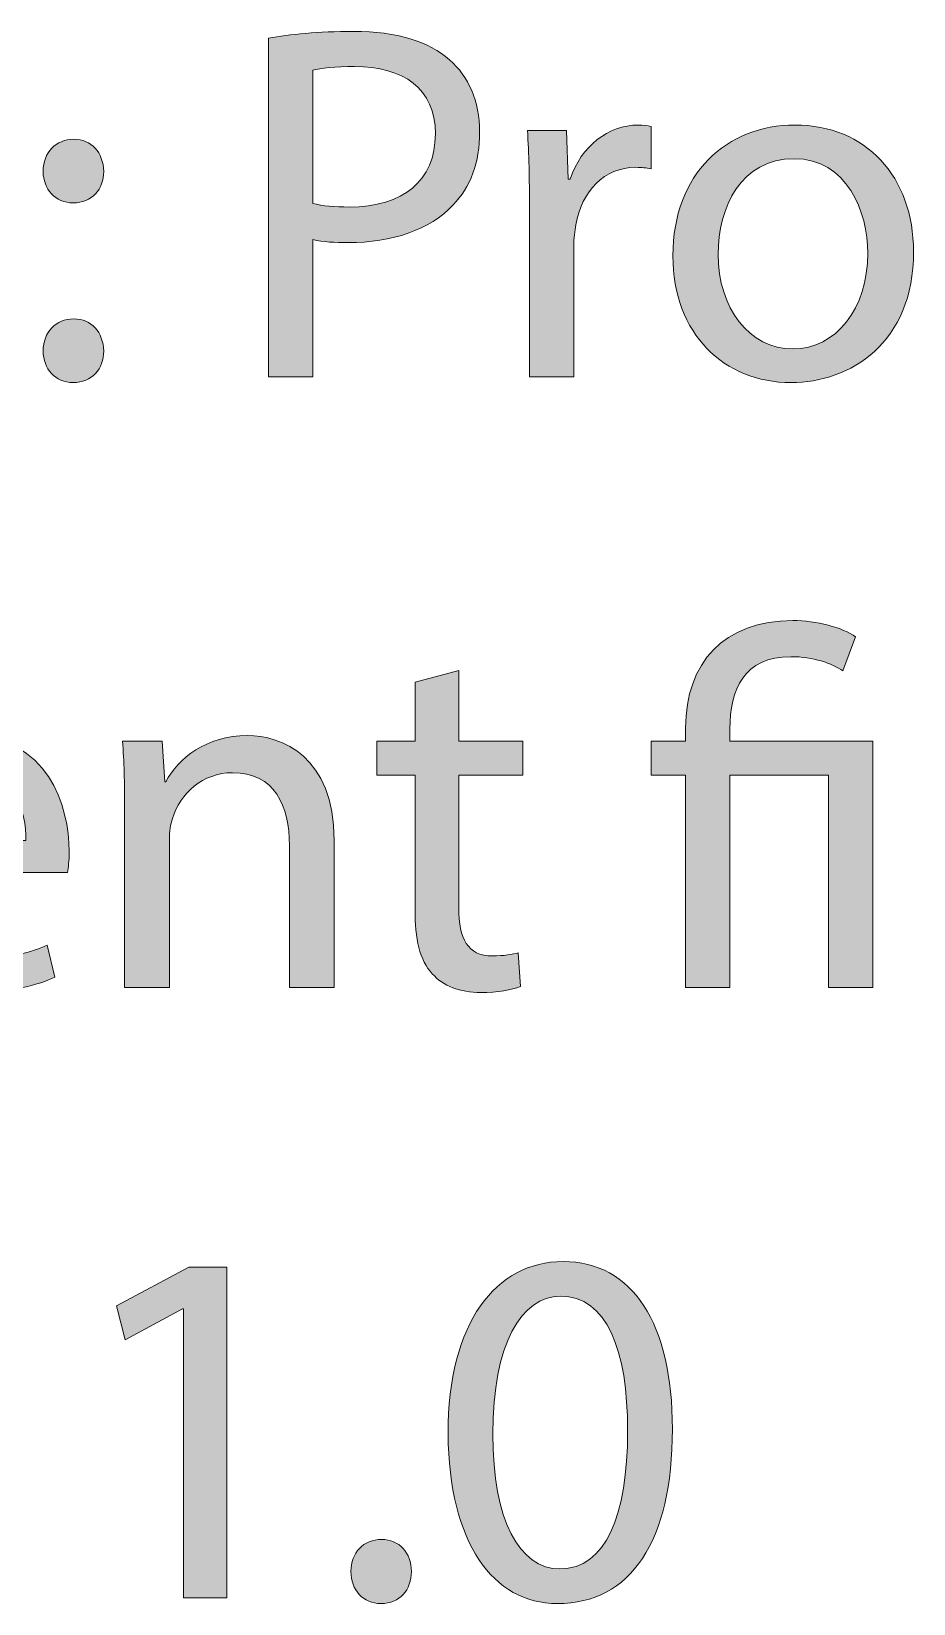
# Model space of a CAD drawing. Header units: inches. Extents: x 19 to 517, y 28 to 779.
# Drawn here: x 81 to 112.2, y 679.2 to 734.8 of the extents above; entities that cross this region are included whole.
import ezdxf

# ---------------------------------------------------------------- set-up
doc = ezdxf.new("R2010")
doc.units = ezdxf.units.IN
doc.header["$MEASUREMENT"] = 0
doc.layers.add('Layer 1', color=7, linetype='Continuous')

# ---------------------------------------------------------------- blocks, each defined once
blk = doc.blocks.new('block 809')
at = {"layer": 'Layer 1', "lineweight": 0}
blk.add_open_spline([(81.435, 729.874), (81.435, 730.541), (81.885, 731.009), (82.515, 731.009), (83.146, 731.009), (83.56, 730.541), (83.578, 729.874), (83.578, 729.244), (83.164, 728.758), (82.497, 728.758), (81.867, 728.758), (81.435, 729.244), (81.435, 729.874)], degree=3, knots=[0, 0, 0, 0, 1, 1, 1, 2, 2, 2, 3, 3, 3, 4, 4, 4, 4], dxfattribs=at)
blk = doc.blocks.new('block 810')
at = {"layer": 'Layer 1', "lineweight": 0}
blk.add_open_spline([(81.435, 723.519), (81.435, 724.185), (81.885, 724.653), (82.515, 724.653), (83.146, 724.653), (83.56, 724.185), (83.578, 723.519), (83.578, 722.888), (83.164, 722.402), (82.497, 722.402), (81.867, 722.402), (81.435, 722.888), (81.435, 723.519)], degree=3, knots=[0, 0, 0, 0, 1, 1, 1, 2, 2, 2, 3, 3, 3, 4, 4, 4, 4], dxfattribs=at)
blk = doc.blocks.new('block 811')
at = {"layer": 'Layer 1', "true_color": 0x231f20}
h = blk.add_hatch(color=250, dxfattribs=at)
h.dxf.hatch_style = 2
edge = h.paths.add_edge_path()
edge.add_spline(control_points=[(81.435, 729.874), (81.435, 730.541), (81.885, 731.009), (82.515, 731.009), (83.146, 731.009), (83.56, 730.541), (83.578, 729.874), (83.578, 729.244), (83.164, 728.758), (82.497, 728.758), (81.867, 728.758), (81.435, 729.244), (81.435, 729.874)], knot_values=[0, 0, 0, 0, 1, 1, 1, 2, 2, 2, 3, 3, 3, 4, 4, 4, 4], degree=3, periodic=1)
edge = h.paths.add_edge_path()
edge.add_spline(control_points=[(81.435, 723.519), (81.435, 724.185), (81.885, 724.653), (82.515, 724.653), (83.146, 724.653), (83.56, 724.185), (83.578, 723.519), (83.578, 722.888), (83.164, 722.402), (82.497, 722.402), (81.867, 722.402), (81.435, 722.888), (81.435, 723.519)], knot_values=[0, 0, 0, 0, 1, 1, 1, 2, 2, 2, 3, 3, 3, 4, 4, 4, 4], degree=3, periodic=1)
at = {"layer": 'Layer 1', "lineweight": 0}
for points in [[(81.435, 729.874), (81.435, 730.541), (81.885, 731.009), (82.515, 731.009), (83.146, 731.009), (83.56, 730.541), (83.578, 729.874), (83.578, 729.244), (83.164, 728.758), (82.497, 728.758), (81.867, 728.758), (81.435, 729.244), (81.435, 729.874)], [(81.435, 723.519), (81.435, 724.185), (81.885, 724.653), (82.515, 724.653), (83.146, 724.653), (83.56, 724.185), (83.578, 723.519), (83.578, 722.888), (83.164, 722.402), (82.497, 722.402), (81.867, 722.402), (81.435, 722.888), (81.435, 723.519)]]:
    blk.add_open_spline(points, degree=3, knots=[0, 0, 0, 0, 1, 1, 1, 2, 2, 2, 3, 3, 3, 4, 4, 4, 4], dxfattribs=at)
blk = doc.blocks.new('block 812')
at = {"layer": 'Layer 1', "lineweight": 0}
blk.add_open_spline([(89.409, 734.592), (90.165, 734.718), (91.155, 734.826), (92.416, 734.826), (93.964, 734.826), (95.098, 734.466), (95.818, 733.817), (96.485, 733.241), (96.881, 732.359), (96.881, 731.279), (96.881, 730.18), (96.557, 729.316), (95.944, 728.686), (95.116, 727.804), (93.766, 727.354), (92.235, 727.354), (91.767, 727.354), (91.335, 727.372), (90.975, 727.461), (90.975, 727.461), (90.975, 722.6), (90.975, 722.6), (90.975, 722.6), (89.409, 722.6), (89.409, 722.6), (89.409, 722.6), (89.409, 734.592), (89.409, 734.592)], degree=3, knots=[0, 0, 0, 0, 1, 1, 1, 2, 2, 2, 3, 3, 3, 4, 4, 4, 5, 5, 5, 6, 6, 6, 7, 7, 7, 8, 8, 8, 9, 9, 9, 9], dxfattribs=at)
blk = doc.blocks.new('block 813')
at = {"layer": 'Layer 1', "lineweight": 0}
blk.add_open_spline([(90.975, 728.74), (91.317, 728.65), (91.749, 728.614), (92.272, 728.614), (94.162, 728.614), (95.314, 729.532), (95.314, 731.207), (95.314, 732.809), (94.18, 733.583), (92.451, 733.583), (91.767, 733.583), (91.245, 733.529), (90.975, 733.458), (90.975, 733.458), (90.975, 728.74), (90.975, 728.74)], degree=3, knots=[0, 0, 0, 0, 1, 1, 1, 2, 2, 2, 3, 3, 3, 4, 4, 4, 5, 5, 5, 5], dxfattribs=at)
blk = doc.blocks.new('block 814')
at = {"layer": 'Layer 1', "true_color": 0x231f20}
h = blk.add_hatch(color=250, dxfattribs=at)
h.dxf.hatch_style = 2
edge = h.paths.add_edge_path()
edge.add_spline(control_points=[(89.409, 734.592), (90.165, 734.718), (91.155, 734.826), (92.416, 734.826), (93.964, 734.826), (95.098, 734.466), (95.818, 733.817), (96.485, 733.241), (96.881, 732.359), (96.881, 731.279), (96.881, 730.18), (96.557, 729.316), (95.944, 728.686), (95.116, 727.804), (93.766, 727.354), (92.235, 727.354), (91.767, 727.354), (91.335, 727.372), (90.975, 727.461), (90.975, 727.461), (90.975, 722.6), (90.975, 722.6), (90.975, 722.6), (89.409, 722.6), (89.409, 722.6), (89.409, 722.6), (89.409, 734.592), (89.409, 734.592)], knot_values=[0, 0, 0, 0, 1, 1, 1, 2, 2, 2, 3, 3, 3, 4, 4, 4, 5, 5, 5, 6, 6, 6, 7, 7, 7, 8, 8, 8, 9, 9, 9, 9], degree=3, periodic=1)
edge = h.paths.add_edge_path()
edge.add_spline(control_points=[(90.975, 728.74), (91.317, 728.65), (91.749, 728.614), (92.272, 728.614), (94.162, 728.614), (95.314, 729.532), (95.314, 731.207), (95.314, 732.809), (94.18, 733.583), (92.451, 733.583), (91.767, 733.583), (91.245, 733.529), (90.975, 733.458), (90.975, 733.458), (90.975, 728.74), (90.975, 728.74)], knot_values=[0, 0, 0, 0, 1, 1, 1, 2, 2, 2, 3, 3, 3, 4, 4, 4, 5, 5, 5, 5], degree=3, periodic=1)
at = {"layer": 'Layer 1', "lineweight": 0}
for points, knots in [([(89.409, 734.592), (90.165, 734.718), (91.155, 734.826), (92.416, 734.826), (93.964, 734.826), (95.098, 734.466), (95.818, 733.817), (96.485, 733.241), (96.881, 732.359), (96.881, 731.279), (96.881, 730.18), (96.557, 729.316), (95.944, 728.686), (95.116, 727.804), (93.766, 727.354), (92.235, 727.354), (91.767, 727.354), (91.335, 727.372), (90.975, 727.461), (90.975, 727.461), (90.975, 722.6), (90.975, 722.6), (90.975, 722.6), (89.409, 722.6), (89.409, 722.6), (89.409, 722.6), (89.409, 734.592), (89.409, 734.592)], [0, 0, 0, 0, 1, 1, 1, 2, 2, 2, 3, 3, 3, 4, 4, 4, 5, 5, 5, 6, 6, 6, 7, 7, 7, 8, 8, 8, 9, 9, 9, 9]), ([(90.975, 728.74), (91.317, 728.65), (91.749, 728.614), (92.272, 728.614), (94.162, 728.614), (95.314, 729.532), (95.314, 731.207), (95.314, 732.809), (94.18, 733.583), (92.451, 733.583), (91.767, 733.583), (91.245, 733.529), (90.975, 733.458), (90.975, 733.458), (90.975, 728.74), (90.975, 728.74)], [0, 0, 0, 0, 1, 1, 1, 2, 2, 2, 3, 3, 3, 4, 4, 4, 5, 5, 5, 5])]:
    blk.add_open_spline(points, degree=3, knots=knots, dxfattribs=at)
blk = doc.blocks.new('block 815')
at = {"layer": 'Layer 1', "lineweight": 0}
blk.add_open_spline([(98.643, 728.596), (98.643, 729.622), (98.625, 730.504), (98.571, 731.315), (98.571, 731.315), (99.958, 731.315), (99.958, 731.315), (99.958, 731.315), (100.011, 729.604), (100.011, 729.604), (100.011, 729.604), (100.084, 729.604), (100.084, 729.604), (100.48, 730.774), (101.434, 731.513), (102.496, 731.513), (102.676, 731.513), (102.802, 731.495), (102.946, 731.458), (102.946, 731.458), (102.946, 729.964), (102.946, 729.964), (102.784, 730), (102.622, 730.018), (102.406, 730.018), (101.29, 730.018), (100.498, 729.172), (100.282, 727.984), (100.246, 727.768), (100.21, 727.516), (100.21, 727.246), (100.21, 727.246), (100.21, 722.6), (100.21, 722.6), (100.21, 722.6), (98.643, 722.6), (98.643, 722.6), (98.643, 722.6), (98.643, 728.596), (98.643, 728.596)], degree=3, knots=[0, 0, 0, 0, 1, 1, 1, 2, 2, 2, 3, 3, 3, 4, 4, 4, 5, 5, 5, 6, 6, 6, 7, 7, 7, 8, 8, 8, 9, 9, 9, 10, 10, 10, 11, 11, 11, 12, 12, 12, 13, 13, 13, 13], dxfattribs=at)
blk = doc.blocks.new('block 816')
at = {"layer": 'Layer 1', "true_color": 0x231f20}
h = blk.add_hatch(color=250, dxfattribs=at)
h.dxf.hatch_style = 2
edge = h.paths.add_edge_path()
edge.add_spline(control_points=[(98.643, 728.596), (98.643, 729.622), (98.625, 730.504), (98.571, 731.315), (98.571, 731.315), (99.958, 731.315), (99.958, 731.315), (99.958, 731.315), (100.011, 729.604), (100.011, 729.604), (100.011, 729.604), (100.084, 729.604), (100.084, 729.604), (100.48, 730.774), (101.434, 731.513), (102.496, 731.513), (102.676, 731.513), (102.802, 731.495), (102.946, 731.458), (102.946, 731.458), (102.946, 729.964), (102.946, 729.964), (102.784, 730), (102.622, 730.018), (102.406, 730.018), (101.29, 730.018), (100.498, 729.172), (100.282, 727.984), (100.246, 727.768), (100.21, 727.516), (100.21, 727.246), (100.21, 727.246), (100.21, 722.6), (100.21, 722.6), (100.21, 722.6), (98.643, 722.6), (98.643, 722.6), (98.643, 722.6), (98.643, 728.596), (98.643, 728.596)], knot_values=[0, 0, 0, 0, 1, 1, 1, 2, 2, 2, 3, 3, 3, 4, 4, 4, 5, 5, 5, 6, 6, 6, 7, 7, 7, 8, 8, 8, 9, 9, 9, 10, 10, 10, 11, 11, 11, 12, 12, 12, 13, 13, 13, 13], degree=3, periodic=1)
at = {"layer": 'Layer 1', "lineweight": 0}
blk.add_open_spline([(98.643, 728.596), (98.643, 729.622), (98.625, 730.504), (98.571, 731.315), (98.571, 731.315), (99.958, 731.315), (99.958, 731.315), (99.958, 731.315), (100.011, 729.604), (100.011, 729.604), (100.011, 729.604), (100.084, 729.604), (100.084, 729.604), (100.48, 730.774), (101.434, 731.513), (102.496, 731.513), (102.676, 731.513), (102.802, 731.495), (102.946, 731.458), (102.946, 731.458), (102.946, 729.964), (102.946, 729.964), (102.784, 730), (102.622, 730.018), (102.406, 730.018), (101.29, 730.018), (100.498, 729.172), (100.282, 727.984), (100.246, 727.768), (100.21, 727.516), (100.21, 727.246), (100.21, 727.246), (100.21, 722.6), (100.21, 722.6), (100.21, 722.6), (98.643, 722.6), (98.643, 722.6), (98.643, 722.6), (98.643, 728.596), (98.643, 728.596)], degree=3, knots=[0, 0, 0, 0, 1, 1, 1, 2, 2, 2, 3, 3, 3, 4, 4, 4, 5, 5, 5, 6, 6, 6, 7, 7, 7, 8, 8, 8, 9, 9, 9, 10, 10, 10, 11, 11, 11, 12, 12, 12, 13, 13, 13, 13], dxfattribs=at)
blk = doc.blocks.new('block 817')
at = {"layer": 'Layer 1', "lineweight": 0}
blk.add_open_spline([(112.235, 727.029), (112.235, 723.807), (110.003, 722.402), (107.896, 722.402), (105.538, 722.402), (103.719, 724.13), (103.719, 726.885), (103.719, 729.802), (105.628, 731.513), (108.04, 731.513), (110.543, 731.513), (112.235, 729.694), (112.235, 727.029)], degree=3, knots=[0, 0, 0, 0, 1, 1, 1, 2, 2, 2, 3, 3, 3, 4, 4, 4, 4], dxfattribs=at)
blk = doc.blocks.new('block 818')
at = {"layer": 'Layer 1', "lineweight": 0}
blk.add_open_spline([(105.321, 726.939), (105.321, 725.031), (106.42, 723.59), (107.968, 723.59), (109.481, 723.59), (110.615, 725.013), (110.615, 726.976), (110.615, 728.452), (109.877, 730.324), (108.005, 730.324), (106.131, 730.324), (105.321, 728.596), (105.321, 726.939)], degree=3, knots=[0, 0, 0, 0, 1, 1, 1, 2, 2, 2, 3, 3, 3, 4, 4, 4, 4], dxfattribs=at)
blk = doc.blocks.new('block 819')
at = {"layer": 'Layer 1', "true_color": 0x231f20}
h = blk.add_hatch(color=250, dxfattribs=at)
h.dxf.hatch_style = 2
edge = h.paths.add_edge_path()
edge.add_spline(control_points=[(112.235, 727.029), (112.235, 723.807), (110.003, 722.402), (107.896, 722.402), (105.538, 722.402), (103.719, 724.13), (103.719, 726.885), (103.719, 729.802), (105.628, 731.513), (108.04, 731.513), (110.543, 731.513), (112.235, 729.694), (112.235, 727.029)], knot_values=[0, 0, 0, 0, 1, 1, 1, 2, 2, 2, 3, 3, 3, 4, 4, 4, 4], degree=3, periodic=1)
edge = h.paths.add_edge_path()
edge.add_spline(control_points=[(105.321, 726.939), (105.321, 725.031), (106.42, 723.59), (107.968, 723.59), (109.481, 723.59), (110.615, 725.013), (110.615, 726.976), (110.615, 728.452), (109.877, 730.324), (108.005, 730.324), (106.131, 730.324), (105.321, 728.596), (105.321, 726.939)], knot_values=[0, 0, 0, 0, 1, 1, 1, 2, 2, 2, 3, 3, 3, 4, 4, 4, 4], degree=3, periodic=1)
at = {"layer": 'Layer 1', "lineweight": 0}
for points in [[(112.235, 727.029), (112.235, 723.807), (110.003, 722.402), (107.896, 722.402), (105.538, 722.402), (103.719, 724.13), (103.719, 726.885), (103.719, 729.802), (105.628, 731.513), (108.04, 731.513), (110.543, 731.513), (112.235, 729.694), (112.235, 727.029)], [(105.321, 726.939), (105.321, 725.031), (106.42, 723.59), (107.968, 723.59), (109.481, 723.59), (110.615, 725.013), (110.615, 726.976), (110.615, 728.452), (109.877, 730.324), (108.005, 730.324), (106.131, 730.324), (105.321, 728.596), (105.321, 726.939)]]:
    blk.add_open_spline(points, degree=3, knots=[0, 0, 0, 0, 1, 1, 1, 2, 2, 2, 3, 3, 3, 4, 4, 4, 4], dxfattribs=at)
blk = doc.blocks.new('block 892')
at = {"layer": 'Layer 1', "lineweight": 0}
blk.add_open_spline([(76.18, 705.069), (76.215, 702.927), (77.584, 702.044), (79.169, 702.044), (80.303, 702.044), (80.987, 702.242), (81.581, 702.495), (81.581, 702.495), (81.851, 701.36), (81.851, 701.36), (81.293, 701.108), (80.339, 700.82), (78.953, 700.82), (76.27, 700.82), (74.667, 702.584), (74.667, 705.213), (74.667, 707.842), (76.215, 709.913), (78.755, 709.913), (81.599, 709.913), (82.356, 707.41), (82.356, 705.808), (82.356, 705.483), (82.319, 705.231), (82.301, 705.069), (82.301, 705.069), (76.18, 705.069), (76.18, 705.069)], degree=3, knots=[0, 0, 0, 0, 1, 1, 1, 2, 2, 2, 3, 3, 3, 4, 4, 4, 5, 5, 5, 6, 6, 6, 7, 7, 7, 8, 8, 8, 9, 9, 9, 9], dxfattribs=at)
blk = doc.blocks.new('block 894')
at = {"layer": 'Layer 1', "true_color": 0x231f20}
h = blk.add_hatch(color=250, dxfattribs=at)
h.dxf.hatch_style = 2
edge = h.paths.add_edge_path()
edge.add_spline(control_points=[(76.18, 705.069), (76.215, 702.927), (77.584, 702.044), (79.169, 702.044), (80.303, 702.044), (80.987, 702.242), (81.581, 702.495), (81.581, 702.495), (81.851, 701.36), (81.851, 701.36), (81.293, 701.108), (80.339, 700.82), (78.953, 700.82), (76.27, 700.82), (74.667, 702.584), (74.667, 705.213), (74.667, 707.842), (76.215, 709.913), (78.755, 709.913), (81.599, 709.913), (82.356, 707.41), (82.356, 705.808), (82.356, 705.483), (82.319, 705.231), (82.301, 705.069), (82.301, 705.069), (76.18, 705.069), (76.18, 705.069)], knot_values=[0, 0, 0, 0, 1, 1, 1, 2, 2, 2, 3, 3, 3, 4, 4, 4, 5, 5, 5, 6, 6, 6, 7, 7, 7, 8, 8, 8, 9, 9, 9, 9], degree=3, periodic=1)
edge = h.paths.add_edge_path()
edge.add_spline(control_points=[(80.825, 706.204), (80.843, 707.212), (80.411, 708.778), (78.629, 708.778), (77.026, 708.778), (76.324, 707.302), (76.198, 706.204), (76.198, 706.204), (80.825, 706.204), (80.825, 706.204)], knot_values=[0, 0, 0, 0, 1, 1, 1, 2, 2, 2, 3, 3, 3, 3], degree=3, periodic=1)
at = {"layer": 'Layer 1', "lineweight": 0}
for points, knots in [([(76.18, 705.069), (76.215, 702.927), (77.584, 702.044), (79.169, 702.044), (80.303, 702.044), (80.987, 702.242), (81.581, 702.495), (81.581, 702.495), (81.851, 701.36), (81.851, 701.36), (81.293, 701.108), (80.339, 700.82), (78.953, 700.82), (76.27, 700.82), (74.667, 702.584), (74.667, 705.213), (74.667, 707.842), (76.215, 709.913), (78.755, 709.913), (81.599, 709.913), (82.356, 707.41), (82.356, 705.808), (82.356, 705.483), (82.319, 705.231), (82.301, 705.069), (82.301, 705.069), (76.18, 705.069), (76.18, 705.069)], [0, 0, 0, 0, 1, 1, 1, 2, 2, 2, 3, 3, 3, 4, 4, 4, 5, 5, 5, 6, 6, 6, 7, 7, 7, 8, 8, 8, 9, 9, 9, 9]), ([(80.825, 706.204), (80.843, 707.212), (80.411, 708.778), (78.629, 708.778), (77.026, 708.778), (76.324, 707.302), (76.198, 706.204), (76.198, 706.204), (80.825, 706.204), (80.825, 706.204)], [0, 0, 0, 0, 1, 1, 1, 2, 2, 2, 3, 3, 3, 3])]:
    blk.add_open_spline(points, degree=3, knots=knots, dxfattribs=at)
blk = doc.blocks.new('block 895')
at = {"layer": 'Layer 1', "lineweight": 0}
blk.add_open_spline([(84.316, 707.356), (84.316, 708.256), (84.298, 708.995), (84.243, 709.714), (84.243, 709.714), (85.648, 709.714), (85.648, 709.714), (85.648, 709.714), (85.738, 708.274), (85.738, 708.274), (85.738, 708.274), (85.774, 708.274), (85.774, 708.274), (86.206, 709.103), (87.214, 709.913), (88.655, 709.913), (89.861, 709.913), (91.734, 709.192), (91.734, 706.204), (91.734, 706.204), (91.734, 701), (91.734, 701), (91.734, 701), (90.149, 701), (90.149, 701), (90.149, 701), (90.149, 706.023), (90.149, 706.023), (90.149, 707.428), (89.627, 708.598), (88.132, 708.598), (87.089, 708.598), (86.278, 707.86), (86.008, 706.978), (85.936, 706.78), (85.9, 706.51), (85.9, 706.24), (85.9, 706.24), (85.9, 701), (85.9, 701), (85.9, 701), (84.316, 701), (84.316, 701), (84.316, 701), (84.316, 707.356), (84.316, 707.356)], degree=3, knots=[0, 0, 0, 0, 1, 1, 1, 2, 2, 2, 3, 3, 3, 4, 4, 4, 5, 5, 5, 6, 6, 6, 7, 7, 7, 8, 8, 8, 9, 9, 9, 10, 10, 10, 11, 11, 11, 12, 12, 12, 13, 13, 13, 14, 14, 14, 15, 15, 15, 15], dxfattribs=at)
blk = doc.blocks.new('block 896')
at = {"layer": 'Layer 1', "true_color": 0x231f20}
h = blk.add_hatch(color=250, dxfattribs=at)
h.dxf.hatch_style = 2
edge = h.paths.add_edge_path()
edge.add_spline(control_points=[(84.316, 707.356), (84.316, 708.256), (84.298, 708.995), (84.243, 709.714), (84.243, 709.714), (85.648, 709.714), (85.648, 709.714), (85.648, 709.714), (85.738, 708.274), (85.738, 708.274), (85.738, 708.274), (85.774, 708.274), (85.774, 708.274), (86.206, 709.103), (87.214, 709.913), (88.655, 709.913), (89.861, 709.913), (91.734, 709.192), (91.734, 706.204), (91.734, 706.204), (91.734, 701), (91.734, 701), (91.734, 701), (90.149, 701), (90.149, 701), (90.149, 701), (90.149, 706.023), (90.149, 706.023), (90.149, 707.428), (89.627, 708.598), (88.132, 708.598), (87.089, 708.598), (86.278, 707.86), (86.008, 706.978), (85.936, 706.78), (85.9, 706.51), (85.9, 706.24), (85.9, 706.24), (85.9, 701), (85.9, 701), (85.9, 701), (84.316, 701), (84.316, 701), (84.316, 701), (84.316, 707.356), (84.316, 707.356)], knot_values=[0, 0, 0, 0, 1, 1, 1, 2, 2, 2, 3, 3, 3, 4, 4, 4, 5, 5, 5, 6, 6, 6, 7, 7, 7, 8, 8, 8, 9, 9, 9, 10, 10, 10, 11, 11, 11, 12, 12, 12, 13, 13, 13, 14, 14, 14, 15, 15, 15, 15], degree=3, periodic=1)
at = {"layer": 'Layer 1', "lineweight": 0}
blk.add_open_spline([(84.316, 707.356), (84.316, 708.256), (84.298, 708.995), (84.243, 709.714), (84.243, 709.714), (85.648, 709.714), (85.648, 709.714), (85.648, 709.714), (85.738, 708.274), (85.738, 708.274), (85.738, 708.274), (85.774, 708.274), (85.774, 708.274), (86.206, 709.103), (87.214, 709.913), (88.655, 709.913), (89.861, 709.913), (91.734, 709.192), (91.734, 706.204), (91.734, 706.204), (91.734, 701), (91.734, 701), (91.734, 701), (90.149, 701), (90.149, 701), (90.149, 701), (90.149, 706.023), (90.149, 706.023), (90.149, 707.428), (89.627, 708.598), (88.132, 708.598), (87.089, 708.598), (86.278, 707.86), (86.008, 706.978), (85.936, 706.78), (85.9, 706.51), (85.9, 706.24), (85.9, 706.24), (85.9, 701), (85.9, 701), (85.9, 701), (84.316, 701), (84.316, 701), (84.316, 701), (84.316, 707.356), (84.316, 707.356)], degree=3, knots=[0, 0, 0, 0, 1, 1, 1, 2, 2, 2, 3, 3, 3, 4, 4, 4, 5, 5, 5, 6, 6, 6, 7, 7, 7, 8, 8, 8, 9, 9, 9, 10, 10, 10, 11, 11, 11, 12, 12, 12, 13, 13, 13, 14, 14, 14, 15, 15, 15, 15], dxfattribs=at)
blk = doc.blocks.new('block 897')
at = {"layer": 'Layer 1', "lineweight": 0}
blk.add_open_spline([(96.142, 712.217), (96.142, 712.217), (96.142, 709.714), (96.142, 709.714), (96.142, 709.714), (98.411, 709.714), (98.411, 709.714), (98.411, 709.714), (98.411, 708.508), (98.411, 708.508), (98.411, 708.508), (96.142, 708.508), (96.142, 708.508), (96.142, 708.508), (96.142, 703.809), (96.142, 703.809), (96.142, 702.729), (96.448, 702.116), (97.33, 702.116), (97.745, 702.116), (98.05, 702.17), (98.249, 702.224), (98.249, 702.224), (98.321, 701.036), (98.321, 701.036), (98.015, 700.91), (97.528, 700.82), (96.916, 700.82), (96.178, 700.82), (95.584, 701.054), (95.206, 701.486), (94.756, 701.954), (94.593, 702.729), (94.593, 703.755), (94.593, 703.755), (94.593, 708.508), (94.593, 708.508), (94.593, 708.508), (93.243, 708.508), (93.243, 708.508), (93.243, 708.508), (93.243, 709.714), (93.243, 709.714), (93.243, 709.714), (94.593, 709.714), (94.593, 709.714), (94.593, 709.714), (94.593, 711.803), (94.593, 711.803), (94.593, 711.803), (96.142, 712.217), (96.142, 712.217)], degree=3, knots=[0, 0, 0, 0, 1, 1, 1, 2, 2, 2, 3, 3, 3, 4, 4, 4, 5, 5, 5, 6, 6, 6, 7, 7, 7, 8, 8, 8, 9, 9, 9, 10, 10, 10, 11, 11, 11, 12, 12, 12, 13, 13, 13, 14, 14, 14, 15, 15, 15, 16, 16, 16, 17, 17, 17, 17], dxfattribs=at)
blk = doc.blocks.new('block 898')
at = {"layer": 'Layer 1', "true_color": 0x231f20}
h = blk.add_hatch(color=250, dxfattribs=at)
h.dxf.hatch_style = 2
edge = h.paths.add_edge_path()
edge.add_spline(control_points=[(96.142, 712.217), (96.142, 712.217), (96.142, 709.714), (96.142, 709.714), (96.142, 709.714), (98.411, 709.714), (98.411, 709.714), (98.411, 709.714), (98.411, 708.508), (98.411, 708.508), (98.411, 708.508), (96.142, 708.508), (96.142, 708.508), (96.142, 708.508), (96.142, 703.809), (96.142, 703.809), (96.142, 702.729), (96.448, 702.116), (97.33, 702.116), (97.745, 702.116), (98.05, 702.17), (98.249, 702.224), (98.249, 702.224), (98.321, 701.036), (98.321, 701.036), (98.015, 700.91), (97.528, 700.82), (96.916, 700.82), (96.178, 700.82), (95.584, 701.054), (95.206, 701.486), (94.756, 701.954), (94.593, 702.729), (94.593, 703.755), (94.593, 703.755), (94.593, 708.508), (94.593, 708.508), (94.593, 708.508), (93.243, 708.508), (93.243, 708.508), (93.243, 708.508), (93.243, 709.714), (93.243, 709.714), (93.243, 709.714), (94.593, 709.714), (94.593, 709.714), (94.593, 709.714), (94.593, 711.803), (94.593, 711.803), (94.593, 711.803), (96.142, 712.217), (96.142, 712.217)], knot_values=[0, 0, 0, 0, 1, 1, 1, 2, 2, 2, 3, 3, 3, 4, 4, 4, 5, 5, 5, 6, 6, 6, 7, 7, 7, 8, 8, 8, 9, 9, 9, 10, 10, 10, 11, 11, 11, 12, 12, 12, 13, 13, 13, 14, 14, 14, 15, 15, 15, 16, 16, 16, 17, 17, 17, 17], degree=3, periodic=1)
at = {"layer": 'Layer 1', "lineweight": 0}
blk.add_open_spline([(96.142, 712.217), (96.142, 712.217), (96.142, 709.714), (96.142, 709.714), (96.142, 709.714), (98.411, 709.714), (98.411, 709.714), (98.411, 709.714), (98.411, 708.508), (98.411, 708.508), (98.411, 708.508), (96.142, 708.508), (96.142, 708.508), (96.142, 708.508), (96.142, 703.809), (96.142, 703.809), (96.142, 702.729), (96.448, 702.116), (97.33, 702.116), (97.745, 702.116), (98.05, 702.17), (98.249, 702.224), (98.249, 702.224), (98.321, 701.036), (98.321, 701.036), (98.015, 700.91), (97.528, 700.82), (96.916, 700.82), (96.178, 700.82), (95.584, 701.054), (95.206, 701.486), (94.756, 701.954), (94.593, 702.729), (94.593, 703.755), (94.593, 703.755), (94.593, 708.508), (94.593, 708.508), (94.593, 708.508), (93.243, 708.508), (93.243, 708.508), (93.243, 708.508), (93.243, 709.714), (93.243, 709.714), (93.243, 709.714), (94.593, 709.714), (94.593, 709.714), (94.593, 709.714), (94.593, 711.803), (94.593, 711.803), (94.593, 711.803), (96.142, 712.217), (96.142, 712.217)], degree=3, knots=[0, 0, 0, 0, 1, 1, 1, 2, 2, 2, 3, 3, 3, 4, 4, 4, 5, 5, 5, 6, 6, 6, 7, 7, 7, 8, 8, 8, 9, 9, 9, 10, 10, 10, 11, 11, 11, 12, 12, 12, 13, 13, 13, 14, 14, 14, 15, 15, 15, 16, 16, 16, 17, 17, 17, 17], dxfattribs=at)
blk = doc.blocks.new('block 899')
at = {"layer": 'Layer 1', "lineweight": 0}
blk.add_open_spline([(104.17, 701), (104.17, 701), (104.17, 708.508), (104.17, 708.508), (104.17, 708.508), (102.945, 708.508), (102.945, 708.508), (102.945, 708.508), (102.945, 709.714), (102.945, 709.714), (102.945, 709.714), (104.17, 709.714), (104.17, 709.714), (104.17, 709.714), (104.17, 710.183), (104.17, 710.183), (104.17, 712.487), (105.52, 713.982), (107.968, 713.982), (108.779, 713.982), (109.733, 713.73), (110.183, 713.406), (110.183, 713.406), (109.733, 712.199), (109.733, 712.199), (109.355, 712.469), (108.671, 712.704), (107.897, 712.704), (106.222, 712.704), (105.736, 711.533), (105.736, 710.147), (105.736, 710.147), (105.736, 709.714), (105.736, 709.714), (105.736, 709.714), (110.796, 709.714), (110.796, 709.714), (110.796, 709.714), (110.796, 701), (110.796, 701), (110.796, 701), (109.229, 701), (109.229, 701), (109.229, 701), (109.229, 708.508), (109.229, 708.508), (109.229, 708.508), (105.736, 708.508), (105.736, 708.508), (105.736, 708.508), (105.736, 701), (105.736, 701), (105.736, 701), (104.17, 701), (104.17, 701)], degree=3, knots=[0, 0, 0, 0, 1, 1, 1, 2, 2, 2, 3, 3, 3, 4, 4, 4, 5, 5, 5, 6, 6, 6, 7, 7, 7, 8, 8, 8, 9, 9, 9, 10, 10, 10, 11, 11, 11, 12, 12, 12, 13, 13, 13, 14, 14, 14, 15, 15, 15, 16, 16, 16, 17, 17, 17, 18, 18, 18, 18], dxfattribs=at)
blk = doc.blocks.new('block 900')
at = {"layer": 'Layer 1', "true_color": 0x231f20}
h = blk.add_hatch(color=250, dxfattribs=at)
h.dxf.hatch_style = 2
edge = h.paths.add_edge_path()
edge.add_spline(control_points=[(104.17, 701), (104.17, 701), (104.17, 708.508), (104.17, 708.508), (104.17, 708.508), (102.945, 708.508), (102.945, 708.508), (102.945, 708.508), (102.945, 709.714), (102.945, 709.714), (102.945, 709.714), (104.17, 709.714), (104.17, 709.714), (104.17, 709.714), (104.17, 710.183), (104.17, 710.183), (104.17, 712.487), (105.52, 713.982), (107.968, 713.982), (108.779, 713.982), (109.733, 713.73), (110.183, 713.406), (110.183, 713.406), (109.733, 712.199), (109.733, 712.199), (109.355, 712.469), (108.671, 712.704), (107.897, 712.704), (106.222, 712.704), (105.736, 711.533), (105.736, 710.147), (105.736, 710.147), (105.736, 709.714), (105.736, 709.714), (105.736, 709.714), (110.796, 709.714), (110.796, 709.714), (110.796, 709.714), (110.796, 701), (110.796, 701), (110.796, 701), (109.229, 701), (109.229, 701), (109.229, 701), (109.229, 708.508), (109.229, 708.508), (109.229, 708.508), (105.736, 708.508), (105.736, 708.508), (105.736, 708.508), (105.736, 701), (105.736, 701), (105.736, 701), (104.17, 701), (104.17, 701)], knot_values=[0, 0, 0, 0, 1, 1, 1, 2, 2, 2, 3, 3, 3, 4, 4, 4, 5, 5, 5, 6, 6, 6, 7, 7, 7, 8, 8, 8, 9, 9, 9, 10, 10, 10, 11, 11, 11, 12, 12, 12, 13, 13, 13, 14, 14, 14, 15, 15, 15, 16, 16, 16, 17, 17, 17, 18, 18, 18, 18], degree=3, periodic=1)
at = {"layer": 'Layer 1', "lineweight": 0}
blk.add_open_spline([(104.17, 701), (104.17, 701), (104.17, 708.508), (104.17, 708.508), (104.17, 708.508), (102.945, 708.508), (102.945, 708.508), (102.945, 708.508), (102.945, 709.714), (102.945, 709.714), (102.945, 709.714), (104.17, 709.714), (104.17, 709.714), (104.17, 709.714), (104.17, 710.183), (104.17, 710.183), (104.17, 712.487), (105.52, 713.982), (107.968, 713.982), (108.779, 713.982), (109.733, 713.73), (110.183, 713.406), (110.183, 713.406), (109.733, 712.199), (109.733, 712.199), (109.355, 712.469), (108.671, 712.704), (107.897, 712.704), (106.222, 712.704), (105.736, 711.533), (105.736, 710.147), (105.736, 710.147), (105.736, 709.714), (105.736, 709.714), (105.736, 709.714), (110.796, 709.714), (110.796, 709.714), (110.796, 709.714), (110.796, 701), (110.796, 701), (110.796, 701), (109.229, 701), (109.229, 701), (109.229, 701), (109.229, 708.508), (109.229, 708.508), (109.229, 708.508), (105.736, 708.508), (105.736, 708.508), (105.736, 708.508), (105.736, 701), (105.736, 701), (105.736, 701), (104.17, 701), (104.17, 701)], degree=3, knots=[0, 0, 0, 0, 1, 1, 1, 2, 2, 2, 3, 3, 3, 4, 4, 4, 5, 5, 5, 6, 6, 6, 7, 7, 7, 8, 8, 8, 9, 9, 9, 10, 10, 10, 11, 11, 11, 12, 12, 12, 13, 13, 13, 14, 14, 14, 15, 15, 15, 16, 16, 16, 17, 17, 17, 18, 18, 18, 18], dxfattribs=at)
blk = doc.blocks.new('block 946')
at = {"layer": 'Layer 1', "lineweight": 0}
blk.add_lwpolyline([(86.404, 689.627), (86.368, 689.627), (84.333, 688.529), (84.027, 689.735), (86.584, 691.104), (87.934, 691.104), (87.934, 679.4), (86.404, 679.4), (86.404, 689.627)], dxfattribs=at)
blk = doc.blocks.new('block 947')
at = {"layer": 'Layer 1', "true_color": 0x231f20}
h = blk.add_hatch(color=250, dxfattribs=at)
h.dxf.hatch_style = 2
h.paths.add_polyline_path([(86.404, 689.627), (86.368, 689.627), (84.333, 688.529), (84.027, 689.735), (86.584, 691.104), (87.934, 691.104), (87.934, 679.4), (86.404, 679.4)])
at = {"layer": 'Layer 1', "lineweight": 0}
blk.add_lwpolyline([(86.404, 689.627), (86.368, 689.627), (84.333, 688.529), (84.027, 689.735), (86.584, 691.104), (87.934, 691.104), (87.934, 679.4), (86.404, 679.4), (86.404, 689.627), (86.404, 689.627)], dxfattribs=at)
blk = doc.blocks.new('block 948')
at = {"layer": 'Layer 1', "lineweight": 0}
blk.add_open_spline([(92.325, 680.336), (92.325, 681.002), (92.775, 681.471), (93.405, 681.471), (94.035, 681.471), (94.467, 681.002), (94.467, 680.336), (94.467, 679.688), (94.053, 679.202), (93.387, 679.202), (92.756, 679.202), (92.325, 679.688), (92.325, 680.336)], degree=3, knots=[0, 0, 0, 0, 1, 1, 1, 2, 2, 2, 3, 3, 3, 4, 4, 4, 4], dxfattribs=at)
blk = doc.blocks.new('block 949')
at = {"layer": 'Layer 1', "true_color": 0x231f20}
h = blk.add_hatch(color=250, dxfattribs=at)
h.dxf.hatch_style = 2
edge = h.paths.add_edge_path()
edge.add_spline(control_points=[(92.325, 680.336), (92.325, 681.002), (92.775, 681.471), (93.405, 681.471), (94.035, 681.471), (94.467, 681.002), (94.467, 680.336), (94.467, 679.688), (94.053, 679.202), (93.387, 679.202), (92.756, 679.202), (92.325, 679.688), (92.325, 680.336)], knot_values=[0, 0, 0, 0, 1, 1, 1, 2, 2, 2, 3, 3, 3, 4, 4, 4, 4], degree=3, periodic=1)
at = {"layer": 'Layer 1', "lineweight": 0}
blk.add_open_spline([(92.325, 680.336), (92.325, 681.002), (92.775, 681.471), (93.405, 681.471), (94.035, 681.471), (94.467, 681.002), (94.467, 680.336), (94.467, 679.688), (94.053, 679.202), (93.387, 679.202), (92.756, 679.202), (92.325, 679.688), (92.325, 680.336)], degree=3, knots=[0, 0, 0, 0, 1, 1, 1, 2, 2, 2, 3, 3, 3, 4, 4, 4, 4], dxfattribs=at)
blk = doc.blocks.new('block 950')
at = {"layer": 'Layer 1', "lineweight": 0}
blk.add_open_spline([(103.702, 685.377), (103.702, 681.398), (102.226, 679.202), (99.633, 679.202), (97.346, 679.202), (95.798, 681.344), (95.762, 685.216), (95.762, 689.141), (97.455, 691.301), (99.831, 691.301), (102.298, 691.301), (103.702, 689.105), (103.702, 685.377)], degree=3, knots=[0, 0, 0, 0, 1, 1, 1, 2, 2, 2, 3, 3, 3, 4, 4, 4, 4], dxfattribs=at)
blk = doc.blocks.new('block 951')
at = {"layer": 'Layer 1', "lineweight": 0}
blk.add_open_spline([(97.346, 685.198), (97.346, 682.155), (98.283, 680.426), (99.723, 680.426), (101.344, 680.426), (102.118, 682.317), (102.118, 685.306), (102.118, 688.187), (101.38, 690.077), (99.741, 690.077), (98.355, 690.077), (97.346, 688.385), (97.346, 685.198)], degree=3, knots=[0, 0, 0, 0, 1, 1, 1, 2, 2, 2, 3, 3, 3, 4, 4, 4, 4], dxfattribs=at)
blk = doc.blocks.new('block 952')
at = {"layer": 'Layer 1', "true_color": 0x231f20}
h = blk.add_hatch(color=250, dxfattribs=at)
h.dxf.hatch_style = 2
edge = h.paths.add_edge_path()
edge.add_spline(control_points=[(103.702, 685.377), (103.702, 681.398), (102.226, 679.202), (99.633, 679.202), (97.346, 679.202), (95.798, 681.344), (95.762, 685.216), (95.762, 689.141), (97.455, 691.301), (99.831, 691.301), (102.298, 691.301), (103.702, 689.105), (103.702, 685.377)], knot_values=[0, 0, 0, 0, 1, 1, 1, 2, 2, 2, 3, 3, 3, 4, 4, 4, 4], degree=3, periodic=1)
edge = h.paths.add_edge_path()
edge.add_spline(control_points=[(97.346, 685.198), (97.346, 682.155), (98.283, 680.426), (99.723, 680.426), (101.344, 680.426), (102.118, 682.317), (102.118, 685.306), (102.118, 688.187), (101.38, 690.077), (99.741, 690.077), (98.355, 690.077), (97.346, 688.385), (97.346, 685.198)], knot_values=[0, 0, 0, 0, 1, 1, 1, 2, 2, 2, 3, 3, 3, 4, 4, 4, 4], degree=3, periodic=1)
at = {"layer": 'Layer 1', "lineweight": 0}
for points in [[(103.702, 685.377), (103.702, 681.398), (102.226, 679.202), (99.633, 679.202), (97.346, 679.202), (95.798, 681.344), (95.762, 685.216), (95.762, 689.141), (97.455, 691.301), (99.831, 691.301), (102.298, 691.301), (103.702, 689.105), (103.702, 685.377)], [(97.346, 685.198), (97.346, 682.155), (98.283, 680.426), (99.723, 680.426), (101.344, 680.426), (102.118, 682.317), (102.118, 685.306), (102.118, 688.187), (101.38, 690.077), (99.741, 690.077), (98.355, 690.077), (97.346, 688.385), (97.346, 685.198)]]:
    blk.add_open_spline(points, degree=3, knots=[0, 0, 0, 0, 1, 1, 1, 2, 2, 2, 3, 3, 3, 4, 4, 4, 4], dxfattribs=at)

msp = doc.modelspace()

# ---------------------------------------------------------------- block references
at = {"layer": 'Layer 1'}
for name in ['block 812', 'block 814', 'block 813', 'block 815', 'block 816', 'block 817', 'block 819', 'block 809', 'block 811', 'block 818', 'block 810', 'block 899', 'block 900', 'block 897', 'block 898', 'block 892', 'block 894', 'block 895', 'block 896', 'block 946', 'block 947', 'block 950', 'block 952', 'block 951', 'block 948', 'block 949']:
    msp.add_blockref(name, (0, 0), dxfattribs=at)

doc.saveas('drawing.dxf')
